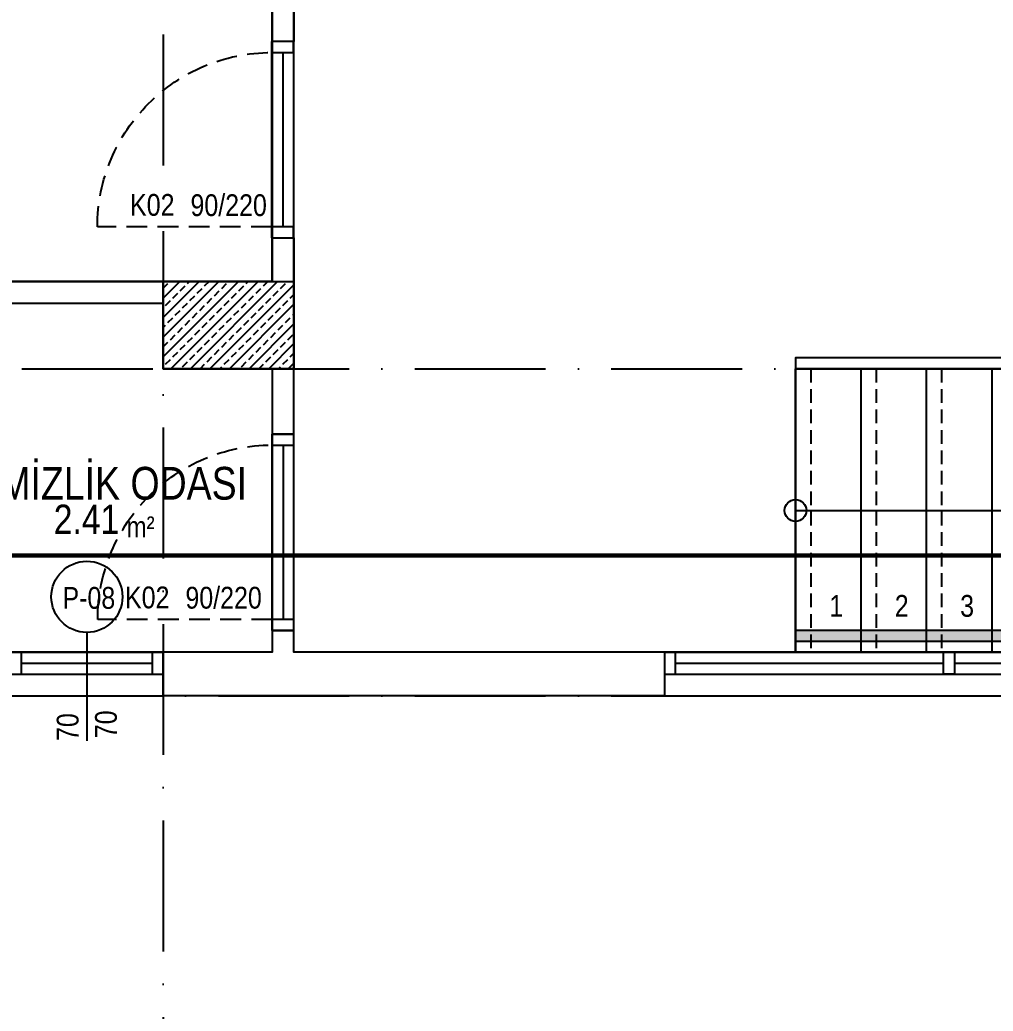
# Model space of a CAD drawing. Header units: millimetres. Extents: x 82776 to 137242, y 11666 to 27998.
# Drawn here: x 99268.4 to 99714.8, y 25689.6 to 26144.1 of the extents above; entities that cross this region are included whole.
import ezdxf
from ezdxf.enums import TextEntityAlignment as Align

# ---------------------------------------------------------------- set-up
doc = ezdxf.new("R2010")
doc.units = ezdxf.units.MM
for name, pattern in [('( Hidden )', [0.375, 0.25, -0.125]), ('ACAD_ISO10W100', [18, 12, -3, 0, -3]), ('DASHED', [15, 10, -5]), ('GC5102G0200$0$HIDDEN', [9.525, 6.35, -3.175])]:
    doc.linetypes.add(name, pattern=pattern)
doc.layers.add('0_IFC_Area', color=100, linetype='Continuous', plot=False)
for name, color, linetype in [('0_IFC_Door_Text', 11, 'Continuous'), ('0_IFC_Elevation_5', 252, 'Continuous'), ('0_IFC_Grid', 14, 'ACAD_ISO10W100'), ('0_IFC_Hatch_Structure', 251, 'Continuous'), ('0_IFC_Notation_Section_50', 10, 'Continuous'), ('0_IFC_Room_Text(No)_50', 12, 'Continuous'), ('0_IFC_Stair_Text', 221, 'Continuous'), ('0_IFC_Text_Explanation_50', 231, 'Continuous'), ('0_IFC_Window_Text', 60, 'Continuous'), ('1_IFC_Concrete_Section', 50, 'Continuous'), ('1_IFC_Door', 83, 'Continuous'), ('1_IFC_Stair', 210, 'Continuous'), ('1_IFC_Stair_Concrete', 252, '( Hidden )'), ('2_IFC_Handrail', 181, 'Continuous'), ('2_IFC_Wall', 130, 'Continuous'), ('3_IFC_Window', 136, 'Continuous')]:
    doc.layers.add(name, color=color, linetype=linetype)
doc.styles.add('ARIAL-NARROW', font='ARIALN.TTF')
doc.styles.add('IFC_TEXT', font='ARIALN.TTF')

# ---------------------------------------------------------------- blocks, each defined once
blk = doc.blocks.new('A NK ST')
at = {"layer": '0_IFC_Hatch_Structure', "transparency": 33554687}
h = blk.add_hatch(dxfattribs=at)
h.set_pattern_fill('ANSI33', color=256, angle=180)
h.set_pattern_definition([(225, (-105891.8525, -41506.1965), (4.49012806, -4.49012806), []), (225, (-105896.3426, -41506.1965), (4.49012806, -4.49012806), [3.175, -1.5875])])
h.paths.add_polyline_path([(450, -660), (450, -700), (390, -700), (390, -660)])
at = {"layer": '1_IFC_Concrete_Section'}
blk.add_lwpolyline([(450, -660), (450, -700), (390, -700), (390, -660)], close=True, dxfattribs=at)
blk = doc.blocks.new('*U1504')
at = {"layer": '0_IFC_Hatch_Structure'}
blk.add_lwpolyline([(0, 0), (-90, 0)], dxfattribs=at)
at = {"layer": '1_IFC_Door', "linetype": 'GC5102G0200$0$HIDDEN', "ltscale": 1.5}
blk.add_lwpolyline([(-5, 0), (-5, 80)], dxfattribs=at)
at = {"layer": '1_IFC_Door'}
for points in [[(-85, 0), (-85, -10), (-90, -10), (-90, 0), (-85, 0)], [(-85, -5), (-5, -5), (-5, 0), (-85, 0)]]:
    blk.add_lwpolyline(points, dxfattribs=at)
blk.add_lwpolyline([(-5, -10), (-5, 0), (0, 0), (0, -10)], close=True, dxfattribs=at)
at = {"layer": '1_IFC_Door', "linetype": 'GC5102G0200$0$HIDDEN', "ltscale": 1.5}
blk.add_arc((-5, 0), 80, 90, 180, dxfattribs=at)
blk = doc.blocks.new('A ZK PLAN')
h = blk.add_hatch(color=255)
h.dxf.hatch_style = 1
h.paths.add_polyline_path([(1122.91, 30.01), (680, 30), (680, 25), (1121.8, 25.01)])
at = {"layer": '1_IFC_Stair'}
for points in [[(680, 150), (680, 20)], [(710, 150), (710, 20)], [(740, 150), (740, 20)], [(770, 150), (770, 20)], [(680.01, 85), (1135.69, 85.01)]]:
    blk.add_lwpolyline(points, dxfattribs=at)
blk.add_circle((680, 85), 5, dxfattribs=at)
at = {"layer": '1_IFC_Stair_Concrete', "ltscale": 25, "transparency": 33554687}
for points in [[(687, 150), (687, 20)], [(717, 150), (717, 20)], [(747, 150), (747, 20)]]:
    blk.add_lwpolyline(points, dxfattribs=at)
at = {"layer": '2_IFC_Handrail'}
blk.add_lwpolyline([(970, 155.01), (680, 155), (680, 150), (970, 150.01)], dxfattribs=at)
blk.add_lwpolyline([(1122.91, 30.01), (680, 30), (680, 25), (1121.8, 25.01)], close=True, dxfattribs=at)
at = {"layer": '2_IFC_Wall'}
for points in [[(450, 810), (450, 580), (515, 580), (515, 570), (450, 570), (450, 330), (655, 330), (655, 490), (670, 490), (670, 330), (680, 330), (680, 320), (450, 320), (450, 300), (440, 300), (440, 830), (40, 830)], [(20, 150), (20, 50), (60, 50), (60, 20), (265, 20), (265, 200.01), (164.97, 200), (164.97, 210), (265, 210), (265, 220), (280, 220), (280, 190), (390, 190)], [(440, 190), (440, 210), (450, 210), (450, 190)], [(1550, 20), (450, 20), (450, 30), (440, 30), (440, 20), (280, 20), (280, 180), (390, 180)], [(1550, 0), (0, 0), (0, 150)], [(440, 150), (440, 120), (450, 120), (450, 150)]]:
    blk.add_lwpolyline(points, dxfattribs=at)
at = {"transparency": 33554687, "rotation": 90}
for p, xscale in [((439.82, 210), -1.000000000000001), ((440, 30), -1.000000000000006)]:
    blk.add_blockref('*U1504', p, dxfattribs=dict(at, xscale=xscale))
at = {"layer": '0_IFC_Stair_Text', "transparency": 33554687, "char_height": 10, "attachment_point": 3, "rotation": 0, "style": 'IFC_TEXT'}
for s, insert in [('1', (701.9, 46.26)), ('2', (731.9, 46.26)), ('3', (761.9, 46.26))]:
    blk.add_mtext_dynamic_manual_height_columns(s, width=21.1163, gutter_width=12.5, heights=[0], dxfattribs=dict(at, insert=insert))
blk = doc.blocks.new('0_IFC_DOOR_TAG_50')
at = {"layer": '0_IFC_Door_Text', "style": 'IFC_TEXT'}
for tag, p in [('DOOR_TYPE', (0, 0)), ('DOOR_SIZE', (27.7, 0))]:
    blk.add_attdef(tag, p, '', height=10, dxfattribs=at)
blk = doc.blocks.new('A_ZK_KAPI POZU')
at = {"transparency": 33554687}
ref = blk.add_blockref('0_IFC_DOOR_TAG_50', (-545.18, -444.1, 0), dxfattribs=dict(at, xscale=-1, rotation=180))
ref.add_attrib('DOOR_TYPE', 'K02', (-545.18, -453.97, 0), dxfattribs={"layer": '0_IFC_Door_Text', "height": 10, "style": 'IFC_TEXT'})
ref.add_attrib('DOOR_SIZE', '90/220', (-517.48, -454.1, 0), dxfattribs={"layer": '0_IFC_Door_Text', "height": 10, "style": 'IFC_TEXT'})
ref = blk.add_blockref('0_IFC_DOOR_TAG_50', (-547.5, -624.1, 0), dxfattribs=dict(at, xscale=-1, rotation=180))
ref.add_attrib('DOOR_TYPE', 'K02', (-547.5, -633.97, 0), dxfattribs={"layer": '0_IFC_Door_Text', "height": 10, "style": 'IFC_TEXT'})
ref.add_attrib('DOOR_SIZE', '90/220', (-519.8, -634.1, 0), dxfattribs={"layer": '0_IFC_Door_Text', "height": 10, "style": 'IFC_TEXT'})
blk = doc.blocks.new('0_IFC_ROOM_TEXT_50')
at = {"layer": '0_IFC_Room_Text(No)_50', "insert": (13.22, -40.02), "char_height": 9.625, "attachment_point": 1, "style": 'IFC_TEXT'}
blk.add_mtext_dynamic_manual_height_columns('m²', width=16.6949, gutter_width=6.88, heights=[0], dxfattribs=at)
at = {"layer": '0_IFC_Room_Text(No)_50', "style": 'IFC_TEXT'}
blk.add_attdef('ROOM_NUMBER', text='', height=7.7, dxfattribs=at).set_placement((0.68, -10.73), align=Align.CENTER)
blk.add_attdef('ROOM_NAME', text='', height=13.47, dxfattribs=at).set_placement((0.68, -24.84), align=Align.MIDDLE_CENTER)
blk.add_attdef('AREA', text='', height=13.47, dxfattribs=at).set_placement((9.85, -49.66), align=Align.RIGHT)
at = {"layer": '0_IFC_Text_Explanation_50', "style": 'IFC_TEXT', "flags": 1}
for tag, p in [('DÖŞEME:', (-41.09, -64.38)), ('DUVAR:', (-41.09, -75.48)), ('TAVAN:', (-41.09, -86.74))]:
    blk.add_attdef(tag, p, '', height=7.7, dxfattribs=at)
blk = doc.blocks.new('A_NK_ALAN')
at = {"layer": '0_IFC_Area'}
for points in [[(20, 810), (370, 810), (370, 790), (420, 790), (420, 170), (260, 170), (260, 425), (0, 425), (0, 770), (20, 770)], [(430, 300), (1530, 300), (1530, 0), (1350, 0), (1350, 130), (1010, 130), (1010, 170), (950, 170), (950, 130.01), (660, 130), (660, 0), (430, 0), (430, 170)], [(260, 160), (370, 160), (370, 130), (420, 130), (420, 0), (260, 0)], [(660, 130), (1350, 130), (1350, 0), (660, 0)]]:
    blk.add_lwpolyline(points, close=True, dxfattribs=at)
ref = blk.add_blockref('0_IFC_ROOM_TEXT_50', (340, 102.32))
ref.add_attrib('ROOM_NAME', 'TEMİZLİK ODASI', dxfattribs={"layer": '0_IFC_Room_Text(No)_50', "height": 15, "style": 'IFC_TEXT'}).set_placement((340.68, 77.48), align=Align.MIDDLE_CENTER)
ref.add_attrib('AREA', '2.41', dxfattribs={"layer": '0_IFC_Room_Text(No)_50', "height": 13.475, "style": 'IFC_TEXT'}).set_placement((349.85, 54.22), align=Align.RIGHT)
blk = doc.blocks.new('A_B1_AKS')
at = {"layer": '0_IFC_Grid', "ltscale": 5}
for points in [[(390.29835, 1775), (390.29835, -395)], [(-125.00143, 0), (2125.00087, 0)], [(-125.00143, -150), (2125.00087, -150)]]:
    blk.add_lwpolyline(points, dxfattribs=at)
blk = doc.blocks.new('A ZK KESIT YERLERI')
at = {"layer": '0_IFC_Notation_Section_50', "linetype": 'DASHED', "ltscale": 3, "const_width": 2}
blk.add_lwpolyline([(-135.32, 64.39), (2119.44, 64.39)], dxfattribs=at)
blk = doc.blocks.new('*U1496')
at = {"layer": '0_IFC_Window_Text'}
blk.add_circle((35, 40.42), 16.31, dxfattribs=at)
at = {"layer": '0_IFC_Window_Text', "insert": (21.19, -25.68), "char_height": 10, "attachment_point": 1, "rotation": 90, "style": 'ARIAL-NARROW'}
blk.add_mtext_dynamic_manual_height_columns('70', width=65.1539, gutter_width=50, heights=[0], dxfattribs=at)
at = {"layer": '0_IFC_Window_Text', "style": 'ARIAL-NARROW'}
blk.add_attdef('TİP', (23.82, 34.93), '', height=10, dxfattribs=at)
blk.add_wipeout([(0, 15), (70, 15), (70, -5), (0, -5)]).dxf.layer = '3_IFC_Window'
at = {"layer": '0_IFC_Elevation_5'}
blk.add_lwpolyline([(0, 5), (0, -5), (70, -5), (70, 5)], dxfattribs=at)
at = {"layer": '0_IFC_Window_Text'}
blk.add_lwpolyline([(35, 24.11), (35, -25.68)], dxfattribs=at)
at = {"layer": '2_IFC_Wall'}
for points in [[(0, 15), (0, -5)], [(70, 15), (70, -5)]]:
    blk.add_lwpolyline(points, dxfattribs=at)
at = {"layer": '3_IFC_Window'}
for points in [[(0, 5), (5, 5), (5, 15), (0, 15)], [(65, 5), (70, 5), (70, 15), (65, 15)]]:
    blk.add_lwpolyline(points, close=True, dxfattribs=at)
for points in [[(0, 15), (70, 15)], [(5, 10), (65, 10)], [(5, 5), (65, 5)]]:
    blk.add_lwpolyline(points, dxfattribs=at)
at = {"layer": '0_IFC_Window_Text', "style": 'ARIAL-NARROW'}
blk.add_attdef('YUKSEKLIK', (48.75, -24.41), '', height=10, rotation=90, dxfattribs=at)
blk = doc.blocks.new('PEN 930 PLAN')
blk.add_wipeout([(-543.05, 11.55), (356.95, 11.55), (356.95, -8.45), (-543.05, -8.45)]).dxf.layer = '3_IFC_Window'
at = {"layer": '0_IFC_Elevation_5'}
blk.add_lwpolyline([(-543.05, 1.55), (-543.05, -8.45), (356.95, -8.45), (356.95, 1.55)], dxfattribs=at)
at = {"layer": '2_IFC_Wall'}
blk.add_lwpolyline([(-543.05, 11.55), (-543.05, -8.45)], dxfattribs=at)
at = {"layer": '3_IFC_Window'}
blk.add_lwpolyline([(-543.05, 1.55), (-538.05, 1.55), (-538.05, 11.55), (-543.05, 11.55)], close=True, dxfattribs=at)
for points in [[(-543.05, 11.55), (356.95, 11.55)], [(-538.05, 6.55), (351.95, 6.55)], [(-538.05, 1.55), (351.95, 1.55)]]:
    blk.add_lwpolyline(points, dxfattribs=at)
blk.add_wipeout([(-415.19, 1.55), (-410.19, 1.55), (-410.19, 11.55), (-415.19, 11.55)]).dxf.layer = '3_IFC_Window'
blk.add_lwpolyline([(-415.19, 11.55), (-410.19, 11.55), (-410.19, 1.55), (-415.19, 1.55)], close=True, dxfattribs=at)
blk = doc.blocks.new('A ZK DOGRAMA')
blk.add_blockref('*U1496', (-1590, -845.01)).add_auto_attribs({'YUKSEKLIK': '70', 'TİP': 'P-08'})
blk.add_blockref('PEN 930 PLAN', (-746.95, -841.55))

msp = doc.modelspace()

# ---------------------------------------------------------------- block references
msp.add_blockref('A ZK PLAN', (98944.17, 25834.15))

# ---------------------------------------------------------------- next in the draw order: block references
for name, p in [('A ZK KESIT YERLERI', (98944.18, 25834.15)), ('A_B1_AKS', (98943.88, 25984.15)), ('A_NK_ALAN', (98964.17, 25854.15)), ('A NK ST', (98944.17, 26684.15)), ('A_ZK_KAPI POZU', (99864.17, 26508.25, 0))]:
    msp.add_blockref(name, p)

# ---------------------------------------------------------------- next in the draw order: block references
msp.add_blockref('A ZK DOGRAMA', (100854.17, 26684.15))

doc.saveas('drawing.dxf')
